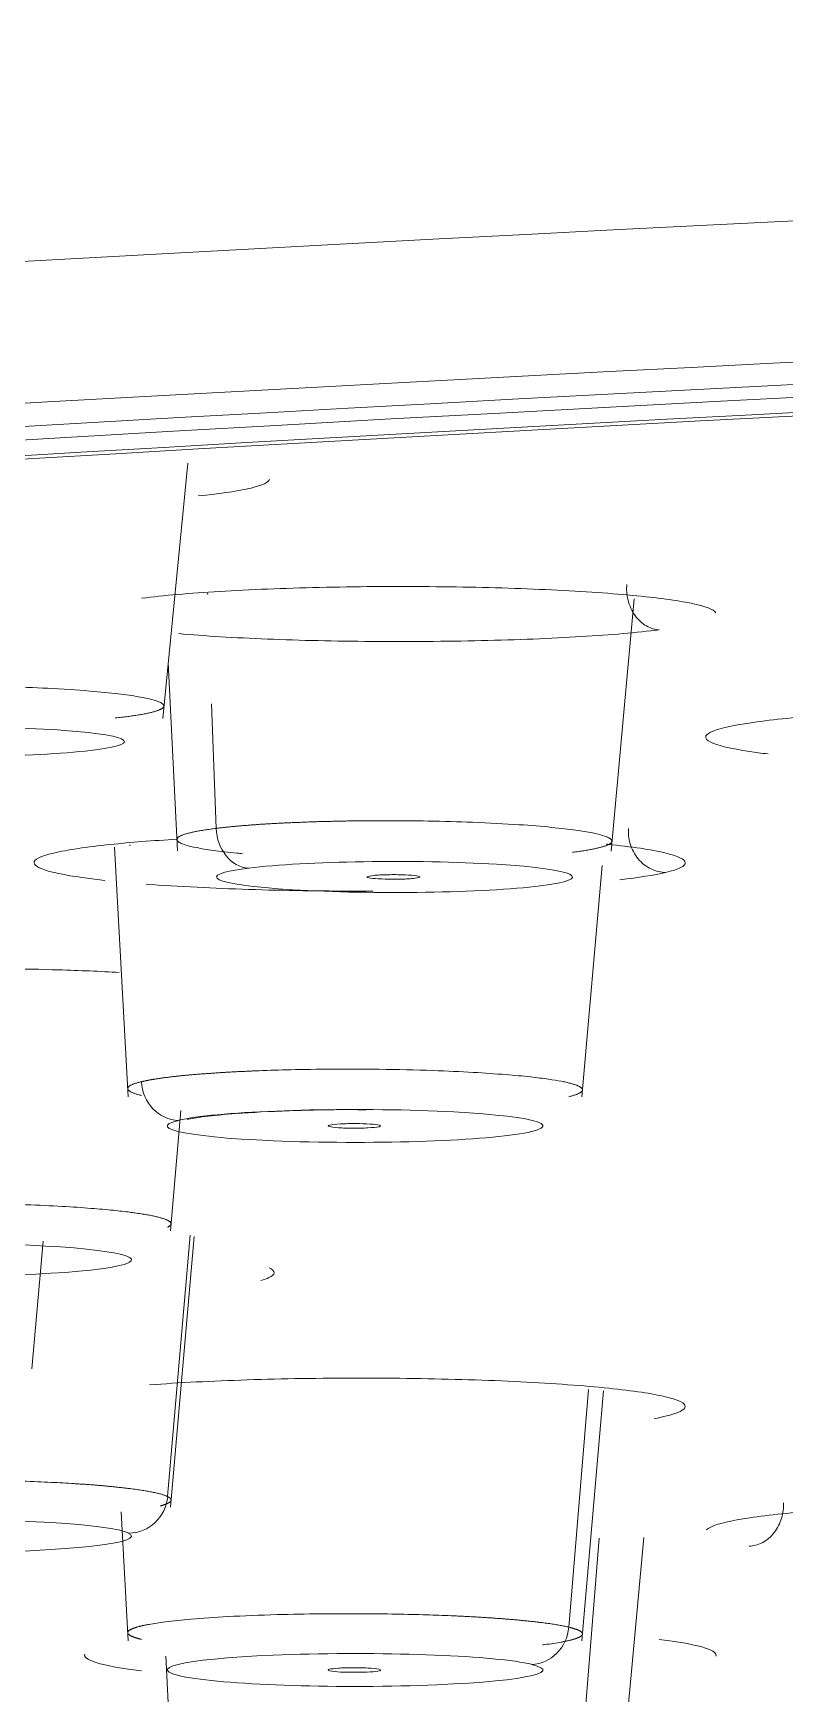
# Model space of a CAD drawing. Extents: x 19821 to 22981, y -91 to 2224.
# Drawn here: x 20623.02 to 20628.71, y 1301.22 to 1313.79 of the extents above; entities that cross this region are included whole.
import ezdxf

# ---------------------------------------------------------------- set-up
doc = ezdxf.new("R2010")
doc.units = 0
doc.header["$LTSCALE"] = 10
doc.header["$MEASUREMENT"] = 0
doc.layers.add('1', color=7, linetype='CONTINUOUS')

msp = doc.modelspace()

# ---------------------------------------------------------------- linework, layer by layer
at = {"layer": '1', "color": 7, "linetype": 'Continuous', "lineweight": 18}
for p, q in [((20624.005, 1308.602), (20624.194, 1310.535)), ((20627.399, 1307.599), (20627.575, 1309.508)), ((20624.046, 1309.026), (20624.116, 1307.6)), ((20623.641, 1307.628), (20623.743, 1305.74)), ((20627.178, 1305.739), (20627.331, 1307.491)), ((20624.063, 1304.726), (20624.143, 1305.637)), ((20623.015, 1303.681), (20623.1, 1304.649)), ((20624.063, 1302.636), (20624.243, 1304.684)), ((20627.178, 1301.623), (20627.343, 1303.515)), ((20623.691, 1302.599), (20623.743, 1301.623)), ((20627.399, 1299.716), (20627.647, 1302.407)), ((20624.028, 1301.508), (20624.116, 1299.717))]:
    msp.add_line(p, q, dxfattribs=at)
at = {"layer": '1', "color": 7, "linetype": 'Continuous', "lineweight": 13}
for p, q in [((20624.345, 1309.55), (20624.346, 1309.54)), ((20624.375, 1308.713), (20624.409, 1307.771)), ((20623.755, 1307.647), (20623.755, 1307.639)), ((20624.042, 1302.715), (20624.213, 1304.693)), ((20627.079, 1301.727), (20627.227, 1303.525)), ((20627.108, 1299.873), (20627.308, 1302.401))]:
    msp.add_line(p, q, dxfattribs=at)
msp.add_ellipse((20690.341, 1302.937), major_axis=(-124.486, 0), ratio=0.087156, start_param=4.712389, end_param=6.292218, dxfattribs=at)
at = {"layer": '1', "color": 7, "linetype": 'Continuous', "lineweight": 18}
for centre, major_axis, ratio, start_param, end_param in [((20690.341, 1301.967), (-123.486, 0), 0.087156, 4.712389, 6.221456), ((20690.341, 1301.967), (121.8, 0), 0.087156, 1.570796, 4.70718), ((20690.341, 1302.016), (119.248, 0), 0.087156, 1.570796, 3.197179), ((20690.341, 1301.967), (-120.85, 0), 0.087156, 4.712389, 7.853982), ((20690.341, 1301.967), (119.464, 0), 0.087156, 1.570796, 3.186508), ((20622.442, 1308.427), (-1.274, 0), 0.087156, 5.585988, 8.725607), ((20622.441, 1308.427), (-1.274, 0), 0.087155, 2.444292, 5.584118), ((20624.655, 1307.769), (0.037, -0.298), 0.816179, 4.604875, 6.131536), ((20625.759, 1307.403), (-1.348, 0), 0.087156, 2.531005, 5.671618), ((20625.76, 1307.403), (-1.348, 0), 0.087156, 5.672323, 8.813486), ((20624.125, 1305.861), (0.07, -0.292), 0.936155, 4.514436, 6.032561), ((20625.462, 1305.52), (-1.422, 0), 0.087155, 2.792644, 5.933825), ((20625.461, 1305.519), (-1.422, 0), 0.087156, 5.934107, 9.075528), ((20622.347, 1304.507), (-1.422, 0), 0.087155, 2.967179, 6.108359), ((20622.346, 1304.506), (-1.422, 0), 0.087156, 6.108638, 9.250059), ((20623.748, 1302.737), (0.133, 0.269), 0.981041, 3.608153, 5.091385), ((20622.348, 1302.417), (-1.422, 0), 0.087156, 3.318174, 6.455484), ((20622.346, 1302.416), (-1.422, 0), 0.087156, 0.176459, 3.314009), ((20626.798, 1301.745), (0.07, 0.292), 0.936078, 3.392061, 4.875293), ((20625.462, 1301.404), (-1.422, 0), 0.087156, 3.491966, 6.630754), ((20625.461, 1301.403), (-1.422, 0), 0.087156, 0.350252, 3.489281)]:
    msp.add_ellipse(centre, major_axis=major_axis, ratio=ratio, start_param=start_param, end_param=end_param, dxfattribs=at)
for points, knots in [([(20624.813, 1310.412), (20624.809, 1310.39), (20624.709, 1310.343), (20624.45, 1310.304), (20624.273, 1310.286)], [0, 0, 0, 0, 0.488521, 1, 1, 1, 1]), ([(20623.845, 1309.512), (20624.012, 1309.533), (20624.406, 1309.567), (20625.178, 1309.598), (20626.032, 1309.604), (20626.828, 1309.585), (20627.523, 1309.543), (20628.006, 1309.484), (20628.172, 1309.432), (20628.192, 1309.403), (20628.193, 1309.399)], [0, 0, 0, 0, 0.139286, 0.278572, 0.417859, 0.557145, 0.696431, 0.835717, 0.975003, 1, 1, 1, 1]), ([(20627.763, 1309.273), (20627.596, 1309.252), (20627.202, 1309.218), (20626.43, 1309.187), (20625.576, 1309.181), (20624.783, 1309.199), (20624.321, 1309.227), (20624.126, 1309.244)], [0, 0, 0, 0, 0.200392, 0.400784, 0.601176, 0.801568, 1, 1, 1, 1]), ([(20621.236, 1308.804), (20621.24, 1308.804), (20621.249, 1308.805), (20621.263, 1308.806), (20621.277, 1308.808), (20621.291, 1308.809), (20621.305, 1308.81), (20621.319, 1308.812), (20621.334, 1308.813), (20621.349, 1308.814), (20621.364, 1308.815), (20621.379, 1308.817), (20621.395, 1308.818), (20621.41, 1308.819), (20621.426, 1308.82), (20621.442, 1308.821), (20621.459, 1308.822), (20621.475, 1308.824), (20621.492, 1308.825), (20621.509, 1308.826), (20621.526, 1308.827), (20621.543, 1308.828), (20621.56, 1308.829), (20621.578, 1308.83), (20621.596, 1308.831), (20621.614, 1308.832), (20621.632, 1308.833), (20621.65, 1308.833), (20621.668, 1308.834), (20621.687, 1308.835), (20621.706, 1308.836), (20621.725, 1308.837), (20621.744, 1308.838), (20621.763, 1308.838), (20621.782, 1308.839), (20621.802, 1308.84), (20621.821, 1308.84), (20621.841, 1308.841), (20621.861, 1308.842), (20621.881, 1308.842), (20621.901, 1308.843), (20621.922, 1308.843), (20621.942, 1308.844), (20621.963, 1308.844), (20621.983, 1308.845), (20622.004, 1308.845), (20622.025, 1308.846), (20622.046, 1308.846), (20622.067, 1308.847), (20622.088, 1308.847), (20622.109, 1308.847), (20622.131, 1308.848), (20622.152, 1308.848), (20622.173, 1308.848), (20622.195, 1308.848), (20622.217, 1308.848), (20622.238, 1308.849), (20622.26, 1308.849), (20622.282, 1308.849), (20622.375, 1308.849), (20622.556, 1308.849), (20622.838, 1308.843), (20623.153, 1308.831), (20623.442, 1308.812), (20623.669, 1308.79), (20623.823, 1308.768), (20623.925, 1308.747), (20623.983, 1308.727), (20624.004, 1308.714), (20624.011, 1308.706), (20624.013, 1308.702), (20624.014, 1308.698), (20624.014, 1308.695), (20624.013, 1308.691), (20624.01, 1308.687), (20624.007, 1308.683), (20624.003, 1308.68), (20623.997, 1308.676), (20623.991, 1308.673), (20623.984, 1308.669), (20623.975, 1308.665), (20623.966, 1308.662), (20623.956, 1308.658), (20623.944, 1308.655), (20623.932, 1308.652), (20623.919, 1308.648), (20623.905, 1308.645), (20623.89, 1308.642), (20623.874, 1308.638), (20623.857, 1308.635), (20623.84, 1308.632), (20623.821, 1308.629), (20623.802, 1308.626), (20623.782, 1308.623), (20623.761, 1308.62), (20623.74, 1308.617), (20623.717, 1308.614), (20623.694, 1308.612), (20623.671, 1308.609), (20623.654, 1308.607), (20623.646, 1308.607)], [0, 0, 0, 0, 0.004177, 0.008358, 0.012545, 0.016736, 0.020932, 0.025132, 0.029338, 0.033548, 0.037763, 0.041983, 0.046207, 0.050436, 0.054671, 0.05891, 0.063153, 0.067402, 0.071655, 0.075913, 0.080176, 0.084444, 0.088717, 0.092994, 0.097276, 0.101563, 0.105855, 0.110152, 0.114453, 0.11876, 0.123071, 0.127387, 0.131708, 0.136033, 0.140364, 0.144699, 0.149039, 0.153384, 0.157734, 0.162089, 0.166448, 0.170813, 0.175182, 0.179556, 0.183935, 0.188319, 0.192708, 0.197101, 0.201499, 0.205903, 0.210311, 0.214724, 0.219142, 0.223564, 0.227992, 0.232425, 0.236862, 0.241304, 0.245751, 0.250203, 0.297933, 0.355466, 0.4228, 0.499933, 0.562539, 0.618842, 0.668829, 0.71249, 0.749814, 0.758139, 0.766446, 0.774737, 0.783011, 0.791268, 0.799508, 0.807731, 0.815938, 0.824127, 0.8323, 0.840455, 0.848594, 0.856715, 0.86482, 0.872908, 0.880979, 0.889033, 0.897069, 0.905089, 0.913092, 0.921078, 0.929047, 0.936999, 0.944933, 0.952851, 0.960752, 0.968636, 0.976502, 0.984352, 0.992184, 1, 1, 1, 1]), ([(20628.444, 1308.568), (20628.595, 1308.591), (20628.964, 1308.629), (20629.724, 1308.667), (20630.594, 1308.68), (20631.431, 1308.667), (20632.189, 1308.629), (20632.7, 1308.577), (20632.898, 1308.536), (20632.955, 1308.518)], [0, 0, 0, 0, 0.148151, 0.296302, 0.444454, 0.592605, 0.740756, 0.888907, 1, 1, 1, 1]), ([(20628.588, 1308.334), (20628.538, 1308.34), (20628.336, 1308.367), (20628.102, 1308.422), (20628.104, 1308.499), (20628.295, 1308.546), (20628.444, 1308.568)], [0, 0, 0, 0, 0.089681, 0.39312, 0.69656, 1, 1, 1, 1]), ([(20624.608, 1307.579), (20624.594, 1307.581), (20624.513, 1307.588), (20624.386, 1307.603), (20624.26, 1307.624), (20624.18, 1307.643), (20624.144, 1307.657), (20624.129, 1307.665), (20624.124, 1307.669), (20624.119, 1307.673), (20624.115, 1307.677), (20624.113, 1307.681), (20624.112, 1307.685), (20624.111, 1307.689), (20624.112, 1307.692), (20624.115, 1307.696), (20624.118, 1307.7), (20624.122, 1307.704), (20624.127, 1307.708), (20624.134, 1307.711), (20624.141, 1307.715), (20624.15, 1307.719), (20624.159, 1307.722), (20624.17, 1307.726), (20624.181, 1307.729), (20624.193, 1307.733), (20624.207, 1307.736), (20624.221, 1307.74), (20624.236, 1307.743), (20624.252, 1307.746), (20624.269, 1307.75), (20624.287, 1307.753), (20624.305, 1307.756), (20624.324, 1307.759), (20624.345, 1307.762), (20624.365, 1307.765), (20624.387, 1307.768), (20624.402, 1307.77), (20624.409, 1307.771)], [0, 0, 0, 0, 0.02415, 0.149835, 0.261341, 0.358666, 0.44181, 0.460768, 0.479663, 0.498494, 0.517262, 0.535965, 0.554606, 0.573182, 0.591695, 0.610145, 0.628531, 0.646853, 0.665112, 0.683308, 0.70144, 0.719508, 0.737513, 0.755455, 0.773334, 0.791149, 0.808901, 0.82659, 0.844215, 0.861777, 0.879276, 0.896712, 0.914084, 0.931394, 0.94864, 0.965823, 0.982943, 1, 1, 1, 1]), ([(20624.409, 1307.771), (20624.413, 1307.771), (20624.422, 1307.772), (20624.434, 1307.774), (20624.447, 1307.775), (20624.46, 1307.777), (20624.473, 1307.778), (20624.486, 1307.78), (20624.5, 1307.781), (20624.514, 1307.782), (20624.528, 1307.784), (20624.543, 1307.785), (20624.557, 1307.787), (20624.572, 1307.788), (20624.587, 1307.789), (20624.602, 1307.791), (20624.618, 1307.792), (20624.634, 1307.793), (20624.65, 1307.794), (20624.666, 1307.796), (20624.683, 1307.797), (20624.699, 1307.798), (20624.716, 1307.799), (20624.733, 1307.801), (20624.751, 1307.802), (20624.768, 1307.803), (20624.786, 1307.804), (20624.804, 1307.805), (20624.822, 1307.806), (20624.84, 1307.807), (20624.859, 1307.808), (20624.878, 1307.809), (20624.897, 1307.81), (20624.916, 1307.811), (20624.935, 1307.812), (20624.955, 1307.813), (20624.975, 1307.814), (20624.995, 1307.815), (20625.015, 1307.816), (20625.035, 1307.816), (20625.055, 1307.817), (20625.076, 1307.818), (20625.097, 1307.819), (20625.118, 1307.82), (20625.139, 1307.82), (20625.16, 1307.821), (20625.182, 1307.822), (20625.203, 1307.822), (20625.225, 1307.823), (20625.247, 1307.823), (20625.269, 1307.824), (20625.291, 1307.824), (20625.313, 1307.825), (20625.336, 1307.825), (20625.358, 1307.826), (20625.381, 1307.826), (20625.404, 1307.827), (20625.427, 1307.827), (20625.45, 1307.827), (20625.546, 1307.828), (20625.734, 1307.83), (20626.033, 1307.827), (20626.372, 1307.817), (20626.691, 1307.801), (20626.949, 1307.78), (20627.132, 1307.758), (20627.258, 1307.737), (20627.338, 1307.718), (20627.373, 1307.704), (20627.388, 1307.696), (20627.394, 1307.692), (20627.399, 1307.688), (20627.402, 1307.684), (20627.405, 1307.68), (20627.406, 1307.677), (20627.406, 1307.673), (20627.405, 1307.669), (20627.403, 1307.665), (20627.4, 1307.661), (20627.396, 1307.657), (20627.39, 1307.654), (20627.384, 1307.65), (20627.376, 1307.646), (20627.368, 1307.643), (20627.359, 1307.639), (20627.348, 1307.635), (20627.337, 1307.632), (20627.324, 1307.628), (20627.311, 1307.625), (20627.297, 1307.622), (20627.282, 1307.618), (20627.266, 1307.615), (20627.249, 1307.612), (20627.231, 1307.608), (20627.213, 1307.605), (20627.193, 1307.602), (20627.173, 1307.599), (20627.152, 1307.596), (20627.131, 1307.593), (20627.116, 1307.591), (20627.108, 1307.59)], [0, 0, 0, 0, 0.004085, 0.008179, 0.01228, 0.01639, 0.020507, 0.024632, 0.028765, 0.032907, 0.037056, 0.041213, 0.045379, 0.049552, 0.053733, 0.057922, 0.06212, 0.066325, 0.070538, 0.074759, 0.078989, 0.083226, 0.087471, 0.091725, 0.095986, 0.100255, 0.104533, 0.108818, 0.113111, 0.117413, 0.121722, 0.12604, 0.130365, 0.134698, 0.13904, 0.143389, 0.147747, 0.152113, 0.156486, 0.160868, 0.165258, 0.169655, 0.174061, 0.178475, 0.182897, 0.187327, 0.191765, 0.196211, 0.200665, 0.205127, 0.209597, 0.214075, 0.218561, 0.223056, 0.227558, 0.232069, 0.236587, 0.241114, 0.245648, 0.250191, 0.297762, 0.355246, 0.422636, 0.499927, 0.562657, 0.619022, 0.66901, 0.71261, 0.749816, 0.758314, 0.766783, 0.775225, 0.783637, 0.792021, 0.800377, 0.808705, 0.817003, 0.825274, 0.833516, 0.841729, 0.849914, 0.85807, 0.866198, 0.874297, 0.882368, 0.89041, 0.898424, 0.906409, 0.914365, 0.922293, 0.930193, 0.938063, 0.945905, 0.953719, 0.961504, 0.96926, 0.976988, 0.984687, 0.992358, 1, 1, 1, 1]), ([(20623.179, 1307.584), (20623.282, 1307.609), (20623.541, 1307.647), (20623.928, 1307.678), (20624.117, 1307.689)], [0, 0, 0, 0, 0.557428, 1, 1, 1, 1]), ([(20627.364, 1307.651), (20627.367, 1307.651), (20627.555, 1307.632), (20627.854, 1307.588), (20628.011, 1307.51), (20627.914, 1307.462), (20627.812, 1307.437)], [0, 0, 0, 0, 0.004975, 0.33665, 0.668325, 1, 1, 1, 1]), ([(20623.567, 1307.377), (20623.404, 1307.395), (20623.129, 1307.437), (20622.982, 1307.511), (20623.077, 1307.56), (20623.179, 1307.584)], [0, 0, 0, 0, 0.313566, 0.656783, 1, 1, 1, 1]), ([(20625.599, 1307.296), (20625.421, 1307.296), (20624.961, 1307.298), (20624.362, 1307.317), (20624, 1307.34), (20623.88, 1307.349)], [0, 0, 0, 0, 0.288178, 0.745661, 1, 1, 1, 1]), ([(20620.604, 1306.647), (20620.667, 1306.653), (20620.944, 1306.675), (20621.536, 1306.705), (20622.374, 1306.717), (20623.12, 1306.706), (20623.531, 1306.689), (20623.676, 1306.681)], [0, 0, 0, 0, 0.080297, 0.335752, 0.591208, 0.846663, 1, 1, 1, 1]), ([(20623.843, 1305.75), (20623.84, 1305.751), (20623.831, 1305.753), (20623.818, 1305.757), (20623.806, 1305.761), (20623.794, 1305.765), (20623.783, 1305.768), (20623.774, 1305.772), (20623.765, 1305.776), (20623.758, 1305.78), (20623.752, 1305.784), (20623.748, 1305.788), (20623.744, 1305.792), (20623.741, 1305.796), (20623.74, 1305.799), (20623.74, 1305.803), (20623.74, 1305.807), (20623.742, 1305.811), (20623.745, 1305.815), (20623.749, 1305.818), (20623.754, 1305.822), (20623.76, 1305.826), (20623.767, 1305.829), (20623.775, 1305.833), (20623.784, 1305.837), (20623.794, 1305.84), (20623.805, 1305.844), (20623.817, 1305.847), (20623.83, 1305.851), (20623.839, 1305.853), (20623.844, 1305.854)], [0, 0, 0, 0, 0.026393, 0.064175, 0.101823, 0.139339, 0.176723, 0.213973, 0.251092, 0.288077, 0.32493, 0.361651, 0.398239, 0.434695, 0.471018, 0.507209, 0.543268, 0.579194, 0.614988, 0.65065, 0.68618, 0.721577, 0.756842, 0.791975, 0.826976, 0.861845, 0.896582, 0.931187, 0.965659, 1, 1, 1, 1]), ([(20623.844, 1305.854), (20623.846, 1305.855), (20623.85, 1305.856), (20623.857, 1305.857), (20623.864, 1305.859), (20623.872, 1305.86), (20623.879, 1305.862), (20623.887, 1305.863), (20623.895, 1305.865), (20623.903, 1305.867), (20623.912, 1305.868), (20623.921, 1305.87), (20623.929, 1305.871), (20623.939, 1305.873), (20623.948, 1305.874), (20623.957, 1305.876), (20623.967, 1305.877), (20623.977, 1305.879), (20623.987, 1305.88), (20623.998, 1305.882), (20624.008, 1305.883), (20624.019, 1305.885), (20624.03, 1305.886), (20624.042, 1305.887), (20624.053, 1305.889), (20624.065, 1305.89), (20624.077, 1305.892), (20624.089, 1305.893), (20624.101, 1305.894), (20624.114, 1305.896), (20624.126, 1305.897), (20624.139, 1305.899), (20624.152, 1305.9), (20624.166, 1305.901), (20624.179, 1305.903), (20624.193, 1305.904), (20624.207, 1305.905), (20624.221, 1305.906), (20624.236, 1305.908), (20624.25, 1305.909), (20624.265, 1305.91), (20624.28, 1305.911), (20624.295, 1305.913), (20624.311, 1305.914), (20624.326, 1305.915), (20624.342, 1305.916), (20624.358, 1305.917), (20624.374, 1305.918), (20624.39, 1305.919), (20624.407, 1305.921), (20624.424, 1305.922), (20624.44, 1305.923), (20624.457, 1305.924), (20624.475, 1305.925), (20624.492, 1305.926), (20624.51, 1305.927), (20624.528, 1305.928), (20624.545, 1305.929), (20624.564, 1305.93), (20624.582, 1305.931), (20624.6, 1305.931), (20624.619, 1305.932), (20624.638, 1305.933), (20624.657, 1305.934), (20624.676, 1305.935), (20624.695, 1305.936), (20624.714, 1305.936), (20624.805, 1305.94), (20624.989, 1305.946), (20625.295, 1305.95), (20625.662, 1305.949), (20626.03, 1305.941), (20626.351, 1305.926), (20626.597, 1305.909), (20626.786, 1305.892), (20626.924, 1305.874), (20627, 1305.862), (20627.041, 1305.854), (20627.058, 1305.85), (20627.075, 1305.846), (20627.09, 1305.842), (20627.104, 1305.838), (20627.117, 1305.834), (20627.129, 1305.831), (20627.139, 1305.827), (20627.149, 1305.823), (20627.157, 1305.819), (20627.164, 1305.815), (20627.17, 1305.811), (20627.175, 1305.807), (20627.179, 1305.803), (20627.181, 1305.8), (20627.183, 1305.796), (20627.183, 1305.792), (20627.182, 1305.788), (20627.181, 1305.784), (20627.178, 1305.781), (20627.174, 1305.777), (20627.169, 1305.773), (20627.163, 1305.769), (20627.156, 1305.766), (20627.148, 1305.762), (20627.139, 1305.758), (20627.129, 1305.755), (20627.118, 1305.751), (20627.106, 1305.748), (20627.093, 1305.744), (20627.084, 1305.742), (20627.079, 1305.741)], [0, 0, 0, 0, 0.003581, 0.007169, 0.010763, 0.014363, 0.01797, 0.021584, 0.025204, 0.02883, 0.032463, 0.036102, 0.039747, 0.043399, 0.047058, 0.050723, 0.054394, 0.058072, 0.061756, 0.065446, 0.069144, 0.072847, 0.076557, 0.080273, 0.083996, 0.087726, 0.091461, 0.095203, 0.098952, 0.102707, 0.106469, 0.110237, 0.114011, 0.117792, 0.121579, 0.125373, 0.129173, 0.13298, 0.136793, 0.140613, 0.144439, 0.148271, 0.15211, 0.155955, 0.159807, 0.163666, 0.16753, 0.171402, 0.175279, 0.179163, 0.183054, 0.186951, 0.190855, 0.194765, 0.198681, 0.202604, 0.206533, 0.210469, 0.214411, 0.21836, 0.222316, 0.226277, 0.230245, 0.23422, 0.238201, 0.242189, 0.246183, 0.250183, 0.29761, 0.355048, 0.422489, 0.499923, 0.562507, 0.618797, 0.668784, 0.712461, 0.74982, 0.7583, 0.766752, 0.775177, 0.783575, 0.791945, 0.800289, 0.808605, 0.816893, 0.825155, 0.833389, 0.841596, 0.849776, 0.857928, 0.866053, 0.874151, 0.882222, 0.890265, 0.898281, 0.906269, 0.91423, 0.922164, 0.930071, 0.93795, 0.945802, 0.953627, 0.961424, 0.969194, 0.976936, 0.984652, 0.99234, 1, 1, 1, 1]), ([(20624.19, 1305.568), (20624.218, 1305.575), (20624.306, 1305.59), (20624.573, 1305.617), (20624.961, 1305.636), (20625.324, 1305.645), (20625.517, 1305.642), (20625.546, 1305.641)], [0, 0, 0, 0, 0.202045, 0.407755, 0.670217, 0.951132, 1, 1, 1, 1]), ([(20620.651, 1304.816), (20620.652, 1304.816), (20620.655, 1304.817), (20620.658, 1304.819), (20620.662, 1304.821), (20620.666, 1304.822), (20620.671, 1304.824), (20620.675, 1304.826), (20620.68, 1304.827), (20620.685, 1304.829), (20620.69, 1304.83), (20620.696, 1304.832), (20620.701, 1304.834), (20620.707, 1304.835), (20620.714, 1304.837), (20620.72, 1304.839), (20620.727, 1304.84), (20620.733, 1304.842), (20620.74, 1304.844), (20620.748, 1304.845), (20620.755, 1304.847), (20620.763, 1304.848), (20620.771, 1304.85), (20620.779, 1304.851), (20620.788, 1304.853), (20620.796, 1304.855), (20620.805, 1304.856), (20620.814, 1304.858), (20620.824, 1304.859), (20620.833, 1304.861), (20620.843, 1304.862), (20620.853, 1304.864), (20620.863, 1304.865), (20620.874, 1304.867), (20620.884, 1304.868), (20620.895, 1304.87), (20620.907, 1304.871), (20620.918, 1304.873), (20620.929, 1304.874), (20620.941, 1304.876), (20620.953, 1304.877), (20620.966, 1304.879), (20620.978, 1304.88), (20620.991, 1304.881), (20621.004, 1304.883), (20621.017, 1304.884), (20621.03, 1304.886), (20621.044, 1304.887), (20621.058, 1304.888), (20621.072, 1304.89), (20621.086, 1304.891), (20621.1, 1304.892), (20621.115, 1304.893), (20621.13, 1304.895), (20621.145, 1304.896), (20621.16, 1304.897), (20621.176, 1304.898), (20621.191, 1304.9), (20621.207, 1304.901), (20621.223, 1304.902), (20621.24, 1304.903), (20621.256, 1304.904), (20621.273, 1304.906), (20621.29, 1304.907), (20621.307, 1304.908), (20621.324, 1304.909), (20621.341, 1304.91), (20621.423, 1304.915), (20621.592, 1304.923), (20621.883, 1304.932), (20622.244, 1304.937), (20622.622, 1304.934), (20622.964, 1304.924), (20623.238, 1304.912), (20623.458, 1304.897), (20623.627, 1304.882), (20623.728, 1304.871), (20623.783, 1304.863), (20623.807, 1304.86), (20623.831, 1304.856), (20623.853, 1304.853), (20623.875, 1304.849), (20623.895, 1304.846), (20623.914, 1304.842), (20623.932, 1304.838), (20623.949, 1304.835), (20623.965, 1304.831), (20623.979, 1304.827), (20623.993, 1304.824), (20624.005, 1304.82), (20624.016, 1304.816), (20624.027, 1304.812), (20624.036, 1304.809), (20624.043, 1304.805), (20624.05, 1304.801), (20624.056, 1304.797), (20624.061, 1304.794), (20624.064, 1304.79), (20624.066, 1304.786), (20624.068, 1304.782), (20624.068, 1304.779), (20624.068, 1304.775), (20624.066, 1304.771), (20624.063, 1304.767), (20624.059, 1304.764), (20624.055, 1304.76), (20624.049, 1304.757), (20624.044, 1304.754), (20624.042, 1304.753)], [0, 0, 0, 0, 0.003581, 0.007169, 0.010763, 0.014363, 0.01797, 0.021584, 0.025204, 0.02883, 0.032463, 0.036102, 0.039747, 0.043399, 0.047058, 0.050723, 0.054394, 0.058072, 0.061756, 0.065446, 0.069144, 0.072847, 0.076557, 0.080273, 0.083996, 0.087726, 0.091461, 0.095203, 0.098952, 0.102707, 0.106469, 0.110237, 0.114011, 0.117792, 0.121579, 0.125373, 0.129173, 0.13298, 0.136793, 0.140613, 0.144439, 0.148271, 0.15211, 0.155955, 0.159807, 0.163666, 0.16753, 0.171402, 0.175279, 0.179163, 0.183054, 0.186951, 0.190855, 0.194765, 0.198681, 0.202604, 0.206533, 0.210469, 0.214411, 0.21836, 0.222316, 0.226277, 0.230245, 0.23422, 0.238201, 0.242189, 0.246183, 0.250183, 0.29761, 0.355048, 0.422489, 0.499923, 0.562507, 0.618797, 0.668784, 0.712461, 0.74982, 0.7583, 0.766752, 0.775177, 0.783575, 0.791945, 0.800289, 0.808605, 0.816893, 0.825155, 0.833389, 0.841596, 0.849776, 0.857928, 0.866053, 0.874151, 0.882222, 0.890265, 0.898281, 0.906269, 0.91423, 0.922164, 0.930071, 0.93795, 0.945802, 0.953627, 0.961424, 0.969194, 0.976937, 0.984652, 0.99234, 1, 1, 1, 1]), ([(20624.81, 1304.447), (20624.862, 1304.421), (20624.859, 1304.388), (20624.773, 1304.357), (20624.747, 1304.349)], [0, 0, 0, 0, 0.763322, 1, 1, 1, 1]), ([(20623.906, 1303.561), (20624.016, 1303.569), (20624.365, 1303.59), (20625.05, 1303.613), (20625.913, 1303.613), (20626.735, 1303.588), (20627.425, 1303.537), (20627.71, 1303.495), (20627.812, 1303.47)], [0, 0, 0, 0, 0.092739, 0.274191, 0.455644, 0.637096, 0.818548, 1, 1, 1, 1]), ([(20627.812, 1303.47), (20627.915, 1303.446), (20628.009, 1303.397), (20627.896, 1303.34), (20627.756, 1303.311), (20627.725, 1303.305)], [0, 0, 0, 0, 0.444417, 0.888834, 1, 1, 1, 1]), ([(20620.651, 1302.674), (20620.65, 1302.674), (20620.648, 1302.675), (20620.645, 1302.677), (20620.642, 1302.679), (20620.639, 1302.68), (20620.637, 1302.682), (20620.635, 1302.684), (20620.633, 1302.685), (20620.631, 1302.687), (20620.629, 1302.689), (20620.628, 1302.69), (20620.627, 1302.692), (20620.626, 1302.694), (20620.626, 1302.696), (20620.625, 1302.697), (20620.625, 1302.699), (20620.625, 1302.701), (20620.625, 1302.703), (20620.626, 1302.704), (20620.626, 1302.706), (20620.627, 1302.708), (20620.629, 1302.709), (20620.63, 1302.711), (20620.632, 1302.713), (20620.634, 1302.715), (20620.636, 1302.716), (20620.638, 1302.718), (20620.641, 1302.72), (20620.644, 1302.722), (20620.647, 1302.723), (20620.65, 1302.725), (20620.654, 1302.727), (20620.658, 1302.728), (20620.662, 1302.73), (20620.666, 1302.732), (20620.671, 1302.734), (20620.675, 1302.735), (20620.681, 1302.737), (20620.686, 1302.739), (20620.691, 1302.74), (20620.697, 1302.742), (20620.703, 1302.744), (20620.71, 1302.746), (20620.716, 1302.747), (20620.723, 1302.749), (20620.73, 1302.751), (20620.737, 1302.752), (20620.745, 1302.754), (20620.753, 1302.756), (20620.761, 1302.757), (20620.769, 1302.759), (20620.778, 1302.761), (20620.787, 1302.762), (20620.796, 1302.764), (20620.805, 1302.765), (20620.815, 1302.767), (20620.824, 1302.769), (20620.835, 1302.77), (20620.845, 1302.772), (20620.855, 1302.773), (20620.866, 1302.775), (20620.877, 1302.777), (20620.889, 1302.778), (20620.9, 1302.78), (20620.912, 1302.781), (20620.924, 1302.783), (20620.981, 1302.79), (20621.105, 1302.803), (20621.34, 1302.82), (20621.658, 1302.835), (20622.019, 1302.843), (20622.374, 1302.844), (20622.678, 1302.84), (20622.938, 1302.833), (20623.154, 1302.824), (20623.292, 1302.816), (20623.371, 1302.811), (20623.408, 1302.809), (20623.443, 1302.806), (20623.478, 1302.804), (20623.511, 1302.801), (20623.544, 1302.798), (20623.576, 1302.795), (20623.607, 1302.792), (20623.637, 1302.789), (20623.666, 1302.786), (20623.694, 1302.783), (20623.721, 1302.78), (20623.747, 1302.777), (20623.772, 1302.774), (20623.796, 1302.771), (20623.819, 1302.767), (20623.841, 1302.764), (20623.862, 1302.761), (20623.882, 1302.757), (20623.901, 1302.754), (20623.919, 1302.75), (20623.936, 1302.747), (20623.952, 1302.744), (20623.967, 1302.74), (20623.981, 1302.737), (20623.994, 1302.733), (20624.005, 1302.73), (20624.016, 1302.726), (20624.026, 1302.722), (20624.034, 1302.719), (20624.039, 1302.717), (20624.042, 1302.715)], [0, 0, 0, 0, 0.003581, 0.007169, 0.010763, 0.014363, 0.01797, 0.021584, 0.025204, 0.02883, 0.032463, 0.036102, 0.039747, 0.043399, 0.047058, 0.050723, 0.054394, 0.058072, 0.061756, 0.065446, 0.069144, 0.072847, 0.076557, 0.080273, 0.083996, 0.087726, 0.091461, 0.095203, 0.098952, 0.102707, 0.106469, 0.110237, 0.114011, 0.117792, 0.121579, 0.125373, 0.129173, 0.13298, 0.136793, 0.140613, 0.144439, 0.148271, 0.15211, 0.155955, 0.159807, 0.163666, 0.16753, 0.171402, 0.175279, 0.179163, 0.183054, 0.186951, 0.190855, 0.194765, 0.198681, 0.202604, 0.206533, 0.210469, 0.214411, 0.21836, 0.222316, 0.226277, 0.230245, 0.23422, 0.238201, 0.242189, 0.246183, 0.250183, 0.29761, 0.355048, 0.422489, 0.499923, 0.562507, 0.618797, 0.668784, 0.712461, 0.74982, 0.7583, 0.766752, 0.775177, 0.783575, 0.791945, 0.800289, 0.808605, 0.816893, 0.825155, 0.833389, 0.841596, 0.849776, 0.857928, 0.866053, 0.874151, 0.882222, 0.890265, 0.898281, 0.906269, 0.91423, 0.922164, 0.930071, 0.93795, 0.945802, 0.953627, 0.961424, 0.969194, 0.976936, 0.984652, 0.99234, 1, 1, 1, 1]), ([(20624.042, 1302.715), (20624.043, 1302.715), (20624.045, 1302.714), (20624.048, 1302.712), (20624.051, 1302.71), (20624.054, 1302.709), (20624.056, 1302.707), (20624.058, 1302.705), (20624.06, 1302.704), (20624.062, 1302.702), (20624.064, 1302.7), (20624.065, 1302.698), (20624.066, 1302.697), (20624.067, 1302.695), (20624.068, 1302.693), (20624.068, 1302.692), (20624.068, 1302.69), (20624.068, 1302.688), (20624.068, 1302.686), (20624.067, 1302.685), (20624.067, 1302.683), (20624.066, 1302.681), (20624.064, 1302.679), (20624.063, 1302.678), (20624.061, 1302.676), (20624.059, 1302.674), (20624.057, 1302.673), (20624.055, 1302.671), (20624.052, 1302.669), (20624.049, 1302.667), (20624.046, 1302.666), (20624.043, 1302.664), (20624.039, 1302.662), (20624.035, 1302.66), (20624.031, 1302.659), (20624.027, 1302.657), (20624.022, 1302.655), (20624.017, 1302.654), (20624.012, 1302.652), (20624.007, 1302.65), (20624.001, 1302.648), (20623.995, 1302.647), (20623.991, 1302.645), (20623.988, 1302.645), (20623.987, 1302.644)], [0, 0, 0, 0, 0.023411, 0.046862, 0.070352, 0.093882, 0.117451, 0.14106, 0.164709, 0.188397, 0.212125, 0.235893, 0.2597, 0.283547, 0.307433, 0.33136, 0.355325, 0.37933, 0.403375, 0.42746, 0.451584, 0.475748, 0.499951, 0.524194, 0.548476, 0.572798, 0.59716, 0.621561, 0.646002, 0.670482, 0.695002, 0.719561, 0.74416, 0.768799, 0.793477, 0.818195, 0.842952, 0.867749, 0.892585, 0.917461, 0.942376, 0.967331, 0.992326, 1, 1, 1, 1]), ([(20628.122, 1302.464), (20628.129, 1302.471), (20628.175, 1302.503), (20628.41, 1302.557), (20628.957, 1302.614), (20629.711, 1302.652), (20630.56, 1302.666), (20631.166, 1302.657), (20631.469, 1302.647), (20631.501, 1302.646)], [0, 0, 0, 0, 0.051843, 0.237173, 0.422503, 0.607833, 0.793163, 0.978493, 1, 1, 1, 1]), ([(20623.844, 1301.635), (20623.841, 1301.636), (20623.837, 1301.637), (20623.831, 1301.638), (20623.825, 1301.64), (20623.819, 1301.642), (20623.813, 1301.643), (20623.807, 1301.645), (20623.802, 1301.646), (20623.797, 1301.648), (20623.792, 1301.65), (20623.787, 1301.651), (20623.783, 1301.653), (20623.779, 1301.655), (20623.775, 1301.656), (20623.771, 1301.658), (20623.767, 1301.66), (20623.764, 1301.662), (20623.761, 1301.663), (20623.758, 1301.665), (20623.755, 1301.667), (20623.752, 1301.668), (20623.75, 1301.67), (20623.748, 1301.672), (20623.746, 1301.674), (20623.744, 1301.675), (20623.743, 1301.677), (20623.742, 1301.679), (20623.741, 1301.681), (20623.74, 1301.682), (20623.74, 1301.684), (20623.74, 1301.686), (20623.74, 1301.688), (20623.74, 1301.689), (20623.741, 1301.691), (20623.742, 1301.693), (20623.743, 1301.695), (20623.744, 1301.696), (20623.745, 1301.698), (20623.747, 1301.7), (20623.749, 1301.702), (20623.751, 1301.703), (20623.754, 1301.705), (20623.757, 1301.707), (20623.76, 1301.709), (20623.763, 1301.71), (20623.767, 1301.712), (20623.771, 1301.714), (20623.775, 1301.716), (20623.779, 1301.717), (20623.783, 1301.719), (20623.788, 1301.721), (20623.793, 1301.723), (20623.799, 1301.724), (20623.804, 1301.726), (20623.81, 1301.728), (20623.816, 1301.73), (20623.823, 1301.731), (20623.829, 1301.733), (20623.836, 1301.735), (20623.844, 1301.737), (20623.851, 1301.738), (20623.859, 1301.74), (20623.867, 1301.742), (20623.875, 1301.743), (20623.883, 1301.745), (20623.892, 1301.747), (20623.934, 1301.754), (20624.03, 1301.769), (20624.225, 1301.789), (20624.506, 1301.809), (20624.843, 1301.823), (20625.188, 1301.829), (20625.493, 1301.83), (20625.763, 1301.827), (20625.992, 1301.821), (20626.142, 1301.816), (20626.23, 1301.812), (20626.271, 1301.81), (20626.311, 1301.808), (20626.35, 1301.806), (20626.388, 1301.804), (20626.426, 1301.801), (20626.463, 1301.799), (20626.499, 1301.797), (20626.534, 1301.794), (20626.569, 1301.792), (20626.602, 1301.789), (20626.635, 1301.786), (20626.667, 1301.784), (20626.698, 1301.781), (20626.728, 1301.778), (20626.757, 1301.775), (20626.785, 1301.772), (20626.813, 1301.769), (20626.839, 1301.766), (20626.864, 1301.763), (20626.889, 1301.76), (20626.912, 1301.757), (20626.935, 1301.754), (20626.956, 1301.751), (20626.977, 1301.747), (20626.996, 1301.744), (20627.015, 1301.741), (20627.032, 1301.737), (20627.049, 1301.734), (20627.065, 1301.731), (20627.074, 1301.729), (20627.079, 1301.727)], [0, 0, 0, 0, 0.003581, 0.007169, 0.010763, 0.014364, 0.01797, 0.021584, 0.025204, 0.02883, 0.032463, 0.036102, 0.039747, 0.043399, 0.047058, 0.050723, 0.054394, 0.058072, 0.061756, 0.065447, 0.069144, 0.072847, 0.076557, 0.080273, 0.083996, 0.087726, 0.091461, 0.095203, 0.098952, 0.102707, 0.106469, 0.110237, 0.114011, 0.117792, 0.121579, 0.125373, 0.129173, 0.13298, 0.136793, 0.140613, 0.144439, 0.148271, 0.15211, 0.155955, 0.159807, 0.163666, 0.16753, 0.171402, 0.175279, 0.179163, 0.183054, 0.186951, 0.190855, 0.194765, 0.198681, 0.202604, 0.206533, 0.210469, 0.214412, 0.21836, 0.222316, 0.226277, 0.230245, 0.23422, 0.238201, 0.242189, 0.246183, 0.250183, 0.29761, 0.355048, 0.422489, 0.499923, 0.562507, 0.618797, 0.668784, 0.712461, 0.74982, 0.7583, 0.766752, 0.775177, 0.783575, 0.791945, 0.800289, 0.808605, 0.816893, 0.825155, 0.833389, 0.841596, 0.849776, 0.857928, 0.866053, 0.874151, 0.882222, 0.890265, 0.898281, 0.906269, 0.91423, 0.922164, 0.930071, 0.93795, 0.945802, 0.953627, 0.961424, 0.969194, 0.976937, 0.984652, 0.99234, 1, 1, 1, 1]), ([(20627.079, 1301.727), (20627.081, 1301.727), (20627.086, 1301.726), (20627.092, 1301.724), (20627.098, 1301.723), (20627.104, 1301.721), (20627.11, 1301.719), (20627.115, 1301.718), (20627.121, 1301.716), (20627.126, 1301.714), (20627.131, 1301.713), (20627.136, 1301.711), (20627.14, 1301.709), (20627.144, 1301.708), (20627.148, 1301.706), (20627.152, 1301.704), (20627.156, 1301.703), (20627.159, 1301.701), (20627.162, 1301.699), (20627.165, 1301.698), (20627.168, 1301.696), (20627.171, 1301.694), (20627.173, 1301.692), (20627.175, 1301.691), (20627.177, 1301.689), (20627.178, 1301.687), (20627.18, 1301.685), (20627.181, 1301.684), (20627.182, 1301.682), (20627.182, 1301.68), (20627.183, 1301.678), (20627.183, 1301.677), (20627.183, 1301.675), (20627.183, 1301.673), (20627.182, 1301.671), (20627.181, 1301.67), (20627.18, 1301.668), (20627.179, 1301.666), (20627.177, 1301.664), (20627.176, 1301.663), (20627.173, 1301.661), (20627.171, 1301.659), (20627.169, 1301.657), (20627.166, 1301.656), (20627.163, 1301.654), (20627.16, 1301.652), (20627.156, 1301.65), (20627.152, 1301.649), (20627.148, 1301.647), (20627.144, 1301.645), (20627.139, 1301.643), (20627.134, 1301.642), (20627.129, 1301.64), (20627.124, 1301.638), (20627.118, 1301.636), (20627.112, 1301.635), (20627.106, 1301.633), (20627.1, 1301.631), (20627.093, 1301.629), (20627.086, 1301.628), (20627.079, 1301.626), (20627.072, 1301.624), (20627.064, 1301.623), (20627.056, 1301.621), (20627.048, 1301.619), (20627.039, 1301.618), (20627.031, 1301.616), (20626.989, 1301.608), (20626.939, 1301.601), (20626.886, 1301.594), (20626.881, 1301.593)], [0, 0, 0, 0, 0.011867, 0.023754, 0.03566, 0.047587, 0.059534, 0.071502, 0.083489, 0.095496, 0.107524, 0.119571, 0.131639, 0.143726, 0.155834, 0.167962, 0.18011, 0.192278, 0.204466, 0.216674, 0.228902, 0.241151, 0.253419, 0.265707, 0.278016, 0.290344, 0.302693, 0.315062, 0.32745, 0.339859, 0.352288, 0.364737, 0.377206, 0.389695, 0.402204, 0.414733, 0.427282, 0.439851, 0.452441, 0.46505, 0.477679, 0.490329, 0.502998, 0.515687, 0.528397, 0.541126, 0.553876, 0.566645, 0.579435, 0.592245, 0.605074, 0.617924, 0.630794, 0.643683, 0.656593, 0.669523, 0.682473, 0.695442, 0.708432, 0.721442, 0.734472, 0.747521, 0.760591, 0.773681, 0.786791, 0.799921, 0.81307, 0.82624, 0.983648, 1, 1, 1, 1]), ([(20627.763, 1301.635), (20627.93, 1301.614), (20628.143, 1301.573), (20628.202, 1301.528), (20628.193, 1301.507)], [0, 0, 0, 0, 0.538518, 1, 1, 1, 1]), ([(20623.845, 1301.396), (20623.678, 1301.417), (20623.467, 1301.457), (20623.407, 1301.502), (20623.414, 1301.522)], [0, 0, 0, 0, 0.54458, 1, 1, 1, 1])]:
    msp.add_open_spline(points, degree=3, knots=knots, dxfattribs=at)
at = {"layer": '1', "color": 7, "linetype": 'Continuous', "lineweight": 13}
for points in [[(20627.763, 1309.273), (20627.748, 1309.274), (20627.732, 1309.276), (20627.7, 1309.286), (20627.683, 1309.293), (20627.652, 1309.311), (20627.636, 1309.322), (20627.607, 1309.349), (20627.593, 1309.365), (20627.569, 1309.399), (20627.558, 1309.418), (20627.54, 1309.457), (20627.533, 1309.477), (20627.523, 1309.518), (20627.52, 1309.538), (20627.516, 1309.578), (20627.517, 1309.597), (20627.518, 1309.615)], [(20627.812, 1307.437), (20627.795, 1307.438), (20627.777, 1307.44), (20627.74, 1307.449), (20627.722, 1307.455), (20627.685, 1307.473), (20627.667, 1307.483), (20627.634, 1307.509), (20627.618, 1307.524), (20627.59, 1307.558), (20627.578, 1307.576), (20627.558, 1307.614), (20627.549, 1307.634), (20627.538, 1307.674), (20627.534, 1307.694), (20627.53, 1307.734), (20627.53, 1307.753), (20627.531, 1307.771)], [(20628.445, 1302.339), (20628.46, 1302.34), (20628.477, 1302.343), (20628.51, 1302.352), (20628.527, 1302.358), (20628.56, 1302.375), (20628.576, 1302.386), (20628.607, 1302.412), (20628.621, 1302.426), (20628.646, 1302.459), (20628.658, 1302.477), (20628.677, 1302.514), (20628.684, 1302.533), (20628.696, 1302.572), (20628.7, 1302.592), (20628.704, 1302.63), (20628.705, 1302.649), (20628.704, 1302.667)]]:
    msp.add_open_spline(points, degree=3, knots=[0, 0, 0, 0, 0.125, 0.125, 0.25, 0.25, 0.375, 0.375, 0.5, 0.5, 0.625, 0.625, 0.75, 0.75, 0.875, 0.875, 1, 1, 1, 1], dxfattribs=at)
at = {"layer": '1', "color": 7, "linetype": 'Continuous', "lineweight": 18}
for points in [[(20625.587, 1307.413), (20625.562, 1307.409), (20625.537, 1307.402), (20625.586, 1307.392), (20625.685, 1307.386), (20625.813, 1307.385), (20625.882, 1307.39), (20625.916, 1307.393)], [(20625.916, 1307.393), (20625.941, 1307.397), (20625.966, 1307.404), (20625.916, 1307.415), (20625.818, 1307.421), (20625.69, 1307.421), (20625.62, 1307.417), (20625.587, 1307.413)], [(20627.812, 1307.437), (20627.726, 1307.417), (20627.609, 1307.398), (20627.465, 1307.382)], [(20625.267, 1305.526), (20625.255, 1305.521), (20625.252, 1305.514), (20625.331, 1305.505), (20625.443, 1305.501), (20625.568, 1305.504), (20625.621, 1305.51), (20625.644, 1305.514)], [(20625.644, 1305.514), (20625.656, 1305.518), (20625.659, 1305.526), (20625.58, 1305.535), (20625.468, 1305.538), (20625.343, 1305.536), (20625.29, 1305.53), (20625.267, 1305.526)], [(20625.644, 1301.409), (20625.621, 1301.413), (20625.567, 1301.419), (20625.441, 1301.422), (20625.329, 1301.418), (20625.252, 1301.409), (20625.255, 1301.402), (20625.267, 1301.397)], [(20625.267, 1301.397), (20625.29, 1301.393), (20625.344, 1301.387), (20625.47, 1301.385), (20625.582, 1301.388), (20625.659, 1301.397), (20625.656, 1301.405), (20625.644, 1301.409)]]:
    msp.add_open_spline(points, degree=3, dxfattribs=at)

doc.saveas('drawing.dxf')
